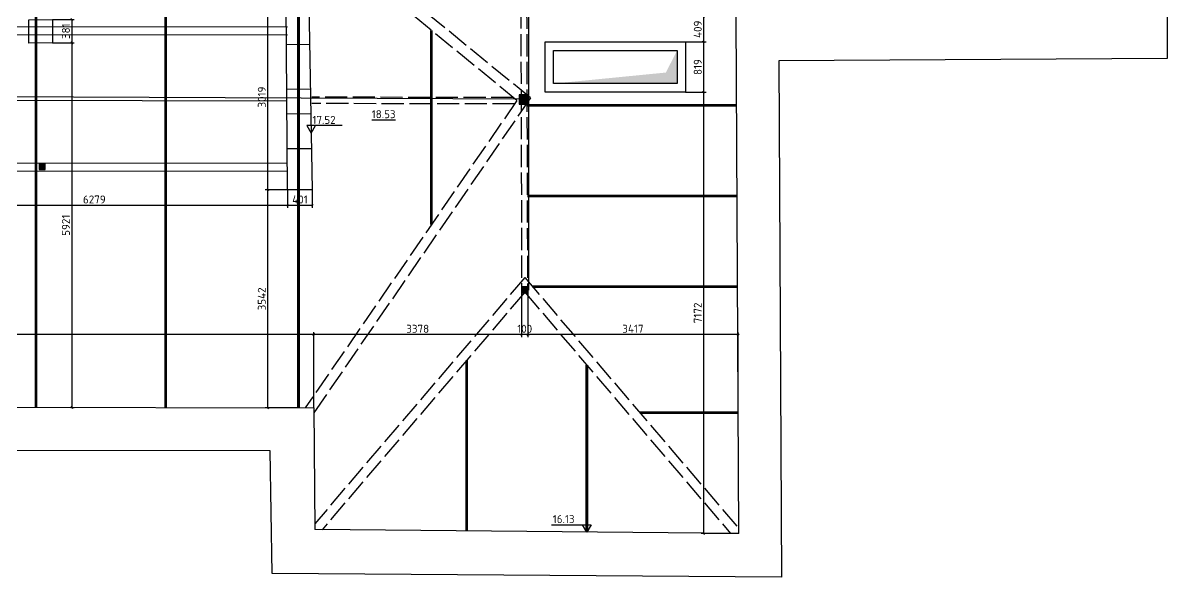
# Model space of a CAD drawing. Header units: millimetres. Extents: x 906648 to 969556, y 1626964 to 1670974.
# Drawn here: x 950964 to 969556, y 1626964 to 1635970 of the extents above; entities that cross this region are included whole.
import ezdxf

# ---------------------------------------------------------------- set-up
doc = ezdxf.new("R2010")
doc.units = ezdxf.units.MM
doc.linetypes.add('ACAD_ISO02W100', pattern=[15, 12, -3])
for name, color, linetype in [('Балки', 140, 'ACAD_ISO02W100'), ('Конек', 1, 'Continuous'), ('Контур', 7, 'Continuous'), ('Кровля', 98, 'Continuous'), ('Металл', 3, 'Continuous'), ('Отметки', 7, 'Continuous'), ('Средний прогон', 76, 'Continuous'), ('Стропила', 124, 'Continuous'), ('Штриховка', 252, 'Continuous')]:
    doc.layers.add(name, color=color, linetype=linetype)
doc.layers.add('Размеры', color=224, linetype='Continuous', lineweight=15)
doc.styles.add('ISOCPEUR', font='isocpeur.ttf')
doc.dimstyles.new('GENPLAN 1000', dxfattribs={"dimscale": 10, "dimtxt": 13, "dimasz": 3, "dimexe": 4, "dimexo": 0, "dimgap": 3, "dimtad": 1, "dimdec": 0, "dimzin": 0, "dimtxsty": 'ISOCPEUR', "dimblk1": 'OBLIQUE', "dimblk2": 'OBLIQUE', "dimsah": 1, "dimcen": -1, "dimaunit": 1, "dimadec": 3, "dimazin": 0, "dimtfac": 0.75, "dimtdec": 0, "dimtix": 1, "dimtmove": 1, "dimatfit": 3, "dimfxl": 0, "dimtvp": 0.6, "dimarcsym": 0})

# ---------------------------------------------------------------- blocks, each defined once
blk = doc.blocks.new('_Oblique')
at = {"color": 0, "linetype": 'ByBlock', "lineweight": -2}
blk.add_line((-0.5, -0.5), (0.5, 0.5), dxfattribs=at)
blk = doc.blocks.new('*D32')
at = {"layer": 'Defpoints', "color": 0, "ltscale": 0.03}
for p in [(962553, 1636071), (961733, 1635662), (962025, 1635662)]:
    blk.add_point(p, dxfattribs=at)
at = {"layer": 'Размеры', "color": 0, "lineweight": -2, "ltscale": 0.03}
for p, q in [((962553, 1636071), (961985, 1636071)), ((962025, 1636071), (962025, 1635662)), ((961733, 1635662), (962065, 1635662))]:
    blk.add_line(p, q, dxfattribs=at)
at = {"layer": 'Размеры', "color": 0, "lineweight": -2, "ltscale": 0.03, "xscale": 30, "yscale": 30, "zscale": 30}
for p, rotation in [((962025, 1636071), 90), ((962025, 1635662), 270)]:
    blk.add_blockref('_Oblique', p, dxfattribs=dict(at, rotation=rotation))
at = {"layer": 'Размеры', "color": 0, "ltscale": 0.03, "insert": (961930, 1635866), "char_height": 130, "attachment_point": 5, "rotation": 90, "style": 'ISOCPEUR'}
blk.add_mtext('409', dxfattribs=at)
blk = doc.blocks.new('*D33')
at = {"layer": 'Defpoints', "color": 0, "ltscale": 0.03}
for p in [(961733, 1635662), (961733, 1634843), (962024.7924, 1634843)]:
    blk.add_point(p, dxfattribs=at)
at = {"layer": 'Размеры', "color": 0, "lineweight": -2, "ltscale": 0.03}
for p, q in [((961733, 1635662), (962064.7924, 1635662)), ((962024.7924, 1635662), (962024.7924, 1634843)), ((961733, 1634843), (962064.7924, 1634843))]:
    blk.add_line(p, q, dxfattribs=at)
at = {"layer": 'Размеры', "color": 0, "lineweight": -2, "ltscale": 0.03, "xscale": 30, "yscale": 30, "zscale": 30}
for p, rotation in [((962024.7924, 1635662), 90), ((962024.7924, 1634843), 270)]:
    blk.add_blockref('_Oblique', p, dxfattribs=dict(at, rotation=rotation))
at = {"layer": 'Размеры', "color": 0, "ltscale": 0.03, "insert": (961929.7924, 1635252.5), "char_height": 130, "attachment_point": 5, "rotation": 90, "style": 'ISOCPEUR'}
blk.add_mtext('819', dxfattribs=at)
blk = doc.blocks.new('*D34')
at = {"layer": 'Defpoints', "color": 0, "ltscale": 0.03}
for p in [(961733, 1634843), (962025, 1627671), (962595, 1627671)]:
    blk.add_point(p, dxfattribs=at)
at = {"layer": 'Размеры', "color": 0, "lineweight": -2, "ltscale": 0.03}
for p, q in [((961733, 1634843), (962065, 1634843)), ((962025, 1634843), (962025, 1627671)), ((962595, 1627671), (961985, 1627671))]:
    blk.add_line(p, q, dxfattribs=at)
at = {"layer": 'Размеры', "color": 0, "lineweight": -2, "ltscale": 0.03, "xscale": 30, "yscale": 30, "zscale": 30}
for p, rotation in [((962025, 1634843), 90), ((962025, 1627671), 270)]:
    blk.add_blockref('_Oblique', p, dxfattribs=dict(at, rotation=rotation))
at = {"layer": 'Размеры', "color": 0, "ltscale": 0.03, "insert": (961930, 1631257), "char_height": 130, "attachment_point": 5, "rotation": 90, "style": 'ISOCPEUR'}
blk.add_mtext('7172', dxfattribs=at)
blk = doc.blocks.new('*D35')
at = {"layer": 'Defpoints', "color": 0, "ltscale": 0.03}
for p in [(959168, 1631633), (959168, 1630904), (962585, 1629635)]:
    blk.add_point(p, dxfattribs=at)
at = {"layer": 'Размеры', "color": 0, "lineweight": -2, "ltscale": 0.03}
for p, q in [((959168, 1631633), (959168, 1630864)), ((962585, 1630904), (959168, 1630904)), ((962585, 1629635), (962585, 1630944))]:
    blk.add_line(p, q, dxfattribs=at)
at = {"layer": 'Размеры', "color": 0, "lineweight": -2, "ltscale": 0.03, "xscale": 30, "yscale": 30, "zscale": 30, "rotation": 180}
blk.add_blockref('_Oblique', (959168, 1630904), dxfattribs=at)
at = {"layer": 'Размеры', "color": 0, "lineweight": -2, "ltscale": 0.03, "xscale": 30, "yscale": 30, "zscale": 30}
blk.add_blockref('_Oblique', (962585, 1630904), dxfattribs=at)
at = {"layer": 'Размеры', "color": 0, "ltscale": 0.03, "insert": (960876, 1630999), "char_height": 130, "attachment_point": 5, "style": 'ISOCPEUR'}
blk.add_mtext('3417', dxfattribs=at)
blk = doc.blocks.new('*D36')
at = {"layer": 'Defpoints', "color": 0, "ltscale": 0.03}
for p in [(959068, 1631583), (959168, 1631633), (959068, 1630904)]:
    blk.add_point(p, dxfattribs=at)
at = {"layer": 'Размеры', "color": 0, "lineweight": -2, "ltscale": 0.03}
for p, q in [((959068, 1631583), (959068, 1630864)), ((959168, 1631633), (959168, 1630864)), ((959068, 1630904), (959038, 1630904)), ((959168, 1630904), (959068, 1630904)), ((959168, 1630904), (959198, 1630904))]:
    blk.add_line(p, q, dxfattribs=at)
at = {"layer": 'Размеры', "color": 0, "lineweight": -2, "ltscale": 0.03, "xscale": 30, "yscale": 30, "zscale": 30}
blk.add_blockref('_Oblique', (959068, 1630904), dxfattribs=at)
at = {"layer": 'Размеры', "color": 0, "lineweight": -2, "ltscale": 0.03, "xscale": 30, "yscale": 30, "zscale": 30, "rotation": 180}
blk.add_blockref('_Oblique', (959168, 1630904), dxfattribs=at)
at = {"layer": 'Размеры', "color": 0, "ltscale": 0.03, "insert": (959118, 1630999), "char_height": 130, "attachment_point": 5, "style": 'ISOCPEUR'}
blk.add_mtext('100', dxfattribs=at)
blk = doc.blocks.new('*D37')
at = {"layer": 'Defpoints', "color": 0, "ltscale": 0.03}
for p in [(959068, 1631583), (955690, 1630904), (955690, 1629713)]:
    blk.add_point(p, dxfattribs=at)
at = {"layer": 'Размеры', "color": 0, "lineweight": -2, "ltscale": 0.03}
for p, q in [((959068, 1631583), (959068, 1630864)), ((955690, 1629713), (955690, 1630944)), ((959068, 1630904), (955690, 1630904))]:
    blk.add_line(p, q, dxfattribs=at)
at = {"layer": 'Размеры', "color": 0, "lineweight": -2, "ltscale": 0.03, "xscale": 30, "yscale": 30, "zscale": 30, "rotation": 180}
blk.add_blockref('_Oblique', (955690, 1630904), dxfattribs=at)
at = {"layer": 'Размеры', "color": 0, "lineweight": -2, "ltscale": 0.03, "xscale": 30, "yscale": 30, "zscale": 30}
blk.add_blockref('_Oblique', (959068, 1630904), dxfattribs=at)
at = {"layer": 'Размеры', "color": 0, "ltscale": 0.03, "insert": (957379, 1630999), "char_height": 130, "attachment_point": 5, "style": 'ISOCPEUR'}
blk.add_mtext('3378', dxfattribs=at)
blk = doc.blocks.new('*D38')
at = {"layer": 'Defpoints', "color": 0, "ltscale": 0.03}
for p in [(943351, 1630904), (943351, 1629712), (955690, 1629713)]:
    blk.add_point(p, dxfattribs=at)
at = {"layer": 'Размеры', "color": 0, "lineweight": -2, "ltscale": 0.03}
for p, q in [((943351, 1629712), (943351, 1630944)), ((955690, 1630904), (943351, 1630904)), ((955690, 1629713), (955690, 1630944))]:
    blk.add_line(p, q, dxfattribs=at)
at = {"layer": 'Размеры', "color": 0, "lineweight": -2, "ltscale": 0.03, "xscale": 30, "yscale": 30, "zscale": 30, "rotation": 180}
blk.add_blockref('_Oblique', (943351, 1630904), dxfattribs=at)
at = {"layer": 'Размеры', "color": 0, "lineweight": -2, "ltscale": 0.03, "xscale": 30, "yscale": 30, "zscale": 30}
blk.add_blockref('_Oblique', (955690, 1630904), dxfattribs=at)
at = {"layer": 'Размеры', "color": 0, "ltscale": 0.03, "insert": (949520, 1630999), "char_height": 130, "attachment_point": 5, "style": 'ISOCPEUR'}
blk.add_mtext('12339', dxfattribs=at)
blk = doc.blocks.new('*D73')
at = {"layer": 'Defpoints', "color": 0, "ltscale": 0.03}
for p in [(955265, 1633256), (955666, 1633259), (955265, 1633005)]:
    blk.add_point(p, dxfattribs=at)
at = {"layer": 'Размеры', "color": 0, "lineweight": -2, "ltscale": 0.03}
for p, q in [((955265, 1633256), (955265, 1632965)), ((955666, 1633259), (955666, 1632965)), ((955666, 1633005), (955265, 1633005))]:
    blk.add_line(p, q, dxfattribs=at)
at = {"layer": 'Размеры', "color": 0, "lineweight": -2, "ltscale": 0.03, "xscale": 30, "yscale": 30, "zscale": 30, "rotation": 180}
blk.add_blockref('_Oblique', (955265, 1633005), dxfattribs=at)
at = {"layer": 'Размеры', "color": 0, "lineweight": -2, "ltscale": 0.03, "xscale": 30, "yscale": 30, "zscale": 30}
blk.add_blockref('_Oblique', (955666, 1633005), dxfattribs=at)
at = {"layer": 'Размеры', "color": 0, "ltscale": 0.03, "insert": (955466, 1633100), "char_height": 130, "attachment_point": 5, "style": 'ISOCPEUR'}
blk.add_mtext('401', dxfattribs=at)
blk = doc.blocks.new('*D74')
at = {"layer": 'Defpoints', "color": 0, "ltscale": 0.03}
for p in [(955265, 1633256), (948986, 1633005), (948986, 1633005)]:
    blk.add_point(p, dxfattribs=at)
at = {"layer": 'Размеры', "color": 0, "lineweight": -2, "ltscale": 0.03}
for p, q in [((955265, 1633256), (955265, 1632965)), ((948986, 1633005), (948986, 1633045)), ((955265, 1633005), (948986, 1633005))]:
    blk.add_line(p, q, dxfattribs=at)
at = {"layer": 'Размеры', "color": 0, "lineweight": -2, "ltscale": 0.03, "xscale": 30, "yscale": 30, "zscale": 30, "rotation": 180}
blk.add_blockref('_Oblique', (948986, 1633005), dxfattribs=at)
at = {"layer": 'Размеры', "color": 0, "lineweight": -2, "ltscale": 0.03, "xscale": 30, "yscale": 30, "zscale": 30}
blk.add_blockref('_Oblique', (955265, 1633005), dxfattribs=at)
at = {"layer": 'Размеры', "color": 0, "ltscale": 0.03, "insert": (952125, 1633100), "char_height": 130, "attachment_point": 5, "style": 'ISOCPEUR'}
blk.add_mtext('6279', dxfattribs=at)
blk = doc.blocks.new('*D90')
at = {"layer": 'Defpoints', "color": 0, "ltscale": 0.03}
for p in [(955240, 1636274), (954941, 1633256), (955265, 1633256)]:
    blk.add_point(p, dxfattribs=at)
at = {"layer": 'Размеры', "color": 0, "lineweight": -2, "ltscale": 0.03}
for p, q in [((955240, 1636274), (954901, 1636274)), ((954941, 1636274), (954941, 1633256)), ((955265, 1633256), (954901, 1633256))]:
    blk.add_line(p, q, dxfattribs=at)
at = {"layer": 'Размеры', "color": 0, "lineweight": -2, "ltscale": 0.03, "xscale": 30, "yscale": 30, "zscale": 30}
for p, rotation in [((954941, 1636274), 90), ((954941, 1633256), 270)]:
    blk.add_blockref('_Oblique', p, dxfattribs=dict(at, rotation=rotation))
at = {"layer": 'Размеры', "color": 0, "ltscale": 0.03, "insert": (954846, 1634765), "char_height": 130, "attachment_point": 5, "rotation": 90, "style": 'ISOCPEUR'}
blk.add_mtext('3019', dxfattribs=at)
blk = doc.blocks.new('*D91')
at = {"layer": 'Defpoints', "color": 0, "ltscale": 0.03}
for p in [(955265, 1633256), (954941, 1629714), (955443, 1629714)]:
    blk.add_point(p, dxfattribs=at)
at = {"layer": 'Размеры', "color": 0, "lineweight": -2, "ltscale": 0.03}
for p, q in [((955265, 1633256), (954901, 1633256)), ((954941, 1633256), (954941, 1629714)), ((955443, 1629714), (954901, 1629714))]:
    blk.add_line(p, q, dxfattribs=at)
at = {"layer": 'Размеры', "color": 0, "lineweight": -2, "ltscale": 0.03, "xscale": 30, "yscale": 30, "zscale": 30}
for p, rotation in [((954941, 1633256), 90), ((954941, 1629714), 270)]:
    blk.add_blockref('_Oblique', p, dxfattribs=dict(at, rotation=rotation))
at = {"layer": 'Размеры', "color": 0, "ltscale": 0.03, "insert": (954846, 1631485), "char_height": 130, "attachment_point": 5, "rotation": 90, "style": 'ISOCPEUR'}
blk.add_mtext('3542', dxfattribs=at)
blk = doc.blocks.new('*D165')
at = {"layer": 'Defpoints', "color": 0, "ltscale": 0.03}
for p in [(951445, 1636024), (951447, 1635643), (951758, 1635643)]:
    blk.add_point(p, dxfattribs=at)
at = {"layer": 'Размеры', "color": 0, "lineweight": -2, "ltscale": 0.03}
for p, q in [((951445, 1636024), (951798, 1636024)), ((951758, 1636024), (951758, 1635643)), ((951447, 1635643), (951798, 1635643))]:
    blk.add_line(p, q, dxfattribs=at)
at = {"layer": 'Размеры', "color": 0, "lineweight": -2, "ltscale": 0.03, "xscale": 30, "yscale": 30, "zscale": 30}
for p, rotation in [((951758, 1636024), 90), ((951758, 1635643), 270)]:
    blk.add_blockref('_Oblique', p, dxfattribs=dict(at, rotation=rotation))
at = {"layer": 'Размеры', "color": 0, "ltscale": 0.03, "insert": (951663, 1635834), "char_height": 130, "attachment_point": 5, "rotation": 90, "style": 'ISOCPEUR'}
blk.add_mtext('381', dxfattribs=at)
blk = doc.blocks.new('*D166')
at = {"layer": 'Defpoints', "color": 0, "ltscale": 0.03}
for p in [(951447, 1635643), (951743, 1629722), (951758, 1629722)]:
    blk.add_point(p, dxfattribs=at)
at = {"layer": 'Размеры', "color": 0, "lineweight": -2, "ltscale": 0.03}
for p, q in [((951447, 1635643), (951798, 1635643)), ((951758, 1635643), (951758, 1629722)), ((951743, 1629722), (951798, 1629722))]:
    blk.add_line(p, q, dxfattribs=at)
at = {"layer": 'Размеры', "color": 0, "lineweight": -2, "ltscale": 0.03, "xscale": 30, "yscale": 30, "zscale": 30}
for p, rotation in [((951758, 1635643), 90), ((951758, 1629722), 270)]:
    blk.add_blockref('_Oblique', p, dxfattribs=dict(at, rotation=rotation))
at = {"layer": 'Размеры', "color": 0, "ltscale": 0.03, "insert": (951663, 1632682), "char_height": 130, "attachment_point": 5, "rotation": 90, "style": 'ISOCPEUR'}
blk.add_mtext('5921', dxfattribs=at)

msp = doc.modelspace()

# ---------------------------------------------------------------- hatches: boundary and pattern name
at = {"layer": 'Металл', "ltscale": 0.03}
h = msp.add_hatch(color=256, dxfattribs=at)
h.dxf.hatch_style = 1
h.paths.add_polyline_path([(959180.3, 1634801.1), (959026.3, 1634801.1), (959026.3, 1634647.1), (959180.3, 1634647.1)])
h = msp.add_hatch(color=256, dxfattribs=at)
h.dxf.hatch_style = 1
h.paths.add_polyline_path([(951326.1, 1633685), (951226.1, 1633685), (951226.1, 1633585), (951326.1, 1633585)])
h = msp.add_hatch(color=256, dxfattribs=at)
h.dxf.hatch_style = 1
h.paths.add_polyline_path([(959167.7, 1631682.7), (959067.7, 1631682.7), (959067.7, 1631582.7), (959167.7, 1631582.7)])

# ---------------------------------------------------------------- linework, layer by layer
at = {"layer": 'Балки', "color": 3, "ltscale": 30}
for p, q in [((959212.4, 1634750.1), (952440.3, 1640289.9)), ((958991.9, 1634709.8), (952442.5, 1640067.5)), ((959046.1, 1639387.6), (959067.7, 1631682.7)), ((959140.7, 1639385.7), (959162.3, 1631682.9)), ((958991.9, 1634709.8), (955552.5, 1629713.7)), ((958953.5, 1634654.2), (955657.3, 1634657.9)), ((958933.4, 1634757.6), (955657.4, 1634761.3)), ((959212.4, 1634750.1), (955690.6, 1629634.2)), ((959117.7, 1631831.1), (955705.8, 1627830.7)), ((959117.7, 1631831.1), (962594.2, 1627754.9)), ((959117.7, 1631593.6), (955826.2, 1627734.4)), ((959117.7, 1631593.6), (962462.5, 1627671.9))]:
    msp.add_line(p, q, dxfattribs=at)
at = {"layer": 'Конек', "ltscale": 0.03}
msp.add_line((921365.4, 1634807.6), (955253, 1634700.8), dxfattribs=at)
at = {"layer": 'Контур', "ltscale": 15}
for p, q in [((955265, 1633255.8), (955239.9, 1636274.4)), ((955611.1, 1636277.5), (955666.2, 1633259.1)), ((962594.7, 1627670.7), (962552.7, 1636070.9)), ((955623.2, 1635616.1), (955245.4, 1635612.9)), ((955636.4, 1634890.9), (955251.4, 1634887.7)), ((955643.7, 1634490.1), (955254.7, 1634486.8)), ((955654.1, 1633923.9), (955259.4, 1633920.6)), ((955666.2, 1633259.1), (955265, 1633255.8)), ((946118.4, 1629733.8), (955690, 1629713.4)), ((955690, 1629713.4), (955706.6, 1627735.6)), ((962594.7, 1627670.7), (955706.6, 1627735.6))]:
    msp.add_line(p, q, dxfattribs=at)
at = {"layer": 'Контур', "ltscale": 0.03}
msp.add_lwpolyline([(924664.2, 1640788.4), (937991.8, 1640788.1), (951695.9, 1640737.3), (951619.6, 1648103.6), (959031.1, 1648099.4), (959005.6, 1659479.5), (958995.1, 1670973.9), (969410.1, 1670927.2), (969452.8, 1663965.1), (969475.5, 1656429.1), (969512.4, 1648123.1), (969555.9, 1635391.8), (963244.8, 1635355.2), (963290.6, 1626963.8), (955014.6, 1627021.2), (954980.4, 1629015), (929495.3, 1629034.8)], dxfattribs=at)
for points in [[(951445.5, 1636024.1), (951447, 1635643.1), (951059.2, 1635639.7), (951059.7, 1636020.7)], [(961733, 1634843), (959448, 1634843), (959448, 1635662), (961733, 1635662)], [(961593, 1634983), (959588, 1634983), (959588, 1635522), (961593, 1635522)]]:
    msp.add_lwpolyline(points, close=True, dxfattribs=at)
at = {"layer": 'Кровля', "ltscale": 0.03}
for p, q in [((959185, 1634732.4), (959185, 1639836)), ((959185, 1634732.4), (917425, 1634901.2)), ((959185, 1631627), (959185, 1634732.4))]:
    msp.add_line(p, q, dxfattribs=at)
at = {"layer": 'Металл', "ltscale": 0.03}
for points in [[(959026.3, 1634801.1), (959026.3, 1634647.1), (959180.3, 1634647.1), (959180.3, 1634801.1)], [(951226.1, 1633685), (951226.1, 1633585), (951326.1, 1633585), (951326.1, 1633685)], [(959067.7, 1631682.7), (959067.7, 1631582.7), (959167.7, 1631582.7), (959167.7, 1631682.7)]]:
    msp.add_lwpolyline(points, close=True, dxfattribs=at)
at = {"layer": 'Отметки', "color": 0}
for points in [[(956153.6, 1634301.1), (955719.2, 1634301.1), (955579.6, 1634301.1), (955649.4, 1634180.2), (955719.2, 1634301.1)], [(959553.4, 1627814.9), (960057.3, 1627814.9), (960197, 1627814.9), (960127.2, 1627693.9), (960057.3, 1627814.9)]]:
    msp.add_lwpolyline(points, dxfattribs=at)
at = {"layer": 'Средний прогон', "ltscale": 30}
for p, q in [((955261.4, 1635902.1), (921080.2, 1635935.5)), ((955261.3, 1635772.1), (921080.1, 1635805.5)), ((955261.4, 1633683.8), (921080.2, 1633717.2)), ((955261.3, 1633553.8), (921080.1, 1633587.2))]:
    msp.add_line(p, q, dxfattribs=at)
at = {"layer": 'Стропила', "ltscale": 30, "const_width": 45}
for points in [[(951178.4, 1629723), (951178.4, 1640033.7)], [(953283.8, 1629718.6), (953283.8, 1639379.3)], [(955442.8, 1629713.9), (955442.8, 1637489.2)], [(957601.7, 1632690.5), (957601.7, 1635847)], [(962559.9, 1634630.2), (959150.8, 1634630.2)], [(962567.2, 1633156.9), (959158.2, 1633156.9)], [(962574.6, 1631683.5), (959243.5, 1631683.5)], [(958173.7, 1627712.3), (958173.7, 1630486.8)], [(960127.2, 1627693.9), (960127.2, 1630410.1)], [(962584.8, 1629634.6), (960991.1, 1629634.6)]]:
    msp.add_lwpolyline(points, dxfattribs=at)
at = {"layer": 'Штриховка'}
msp.add_solid([(961593, 1635522), (961593, 1634983), (961413.1, 1635162.9), (959588, 1634983)], dxfattribs=at)
msp.add_solid([(961593, 1635522), (961593, 1634983), (961413.1, 1635162.9), (959588, 1634983)], dxfattribs=at)

# ---------------------------------------------------------------- texts
at = {"layer": 'Отметки', "style": 'ISOCPEUR'}
msp.add_text('17.52', height=130, rotation=360, dxfattribs=at).set_placement((955668.3, 1634328.3, 88.6))
msp.add_text('16.13', height=130, dxfattribs=at).set_placement((959573.6, 1627842.1, 88.6))
at = {"layer": 'Отметки', "color": 3, "insert": (956825.3, 1634550.9), "char_height": 130, "width": 1430.917, "attachment_point": 2, "style": 'ISOCPEUR'}
msp.add_mtext('{\\L18.53}', dxfattribs=at)

# ---------------------------------------------------------------- dimensions: what is measured, and where the dimension line sits
at = {"layer": 'Размеры', "ltscale": 0.03}
for base, p1, p2, picture, middle in [((954941, 1633255.8), (955239.9, 1636274.4), (955265, 1633255.8), '*D90', (954846, 1634765.1)), ((951758.2, 1635643.1), (951445.5, 1636024.1), (951447, 1635643.1), '*D165', (951663.2, 1635833.6)), ((962024.8, 1635662), (962552.7, 1636070.9), (961733, 1635662), '*D32', (961929.8, 1635866.4)), ((951758.2, 1629721.8), (951447, 1635643.1), (951742.8, 1629721.8), '*D166', (951663.2, 1632682.5)), ((962024.8, 1634843), (961733, 1635662), (961733, 1634843), '*D33', (961929.8, 1635252.5)), ((962024.8, 1627670.7), (961733, 1634843), (962594.7, 1627670.7), '*D34', (961929.8, 1631256.8)), ((954941, 1629713.9), (955265, 1633255.8), (955442.8, 1629713.9), '*D91', (954846, 1631484.9))]:
    dim = msp.add_linear_dim(base=base, p1=p1, p2=p2, angle=90, dimstyle='GENPLAN 1000', dxfattribs=at)
    dim.commit()
    dim.dimension.update_dxf_attribs({"geometry": picture, "text_midpoint": middle})
for base, p1, p2, picture, middle in [((948986, 1633004.6), (955265, 1633255.8), (948986, 1633004.6), '*D74', (952125.5, 1633099.6)), ((955265, 1633004.6), (955666.2, 1633259.1), (955265, 1633255.8), '*D73', (955465.6, 1633099.6)), ((955690, 1630903.9), (959067.7, 1631582.7), (955690, 1629713.4), '*D37', (957378.8, 1630998.9)), ((959067.7, 1630903.9), (959167.7, 1631632.7), (959067.7, 1631582.7), '*D36', (959117.7, 1630998.9)), ((959167.7, 1630903.9), (962584.8, 1629634.6), (959167.7, 1631632.7), '*D35', (960876.3, 1630998.9)), ((943350.8, 1630903.9), (955690, 1629713.4), (943350.8, 1629712.5), '*D38', (949520.4, 1630998.9))]:
    dim = msp.add_linear_dim(base=base, p1=p1, p2=p2, dimstyle='GENPLAN 1000', dxfattribs=at)
    dim.commit()
    dim.dimension.update_dxf_attribs({"geometry": picture, "text_midpoint": middle})

doc.saveas('drawing.dxf')
